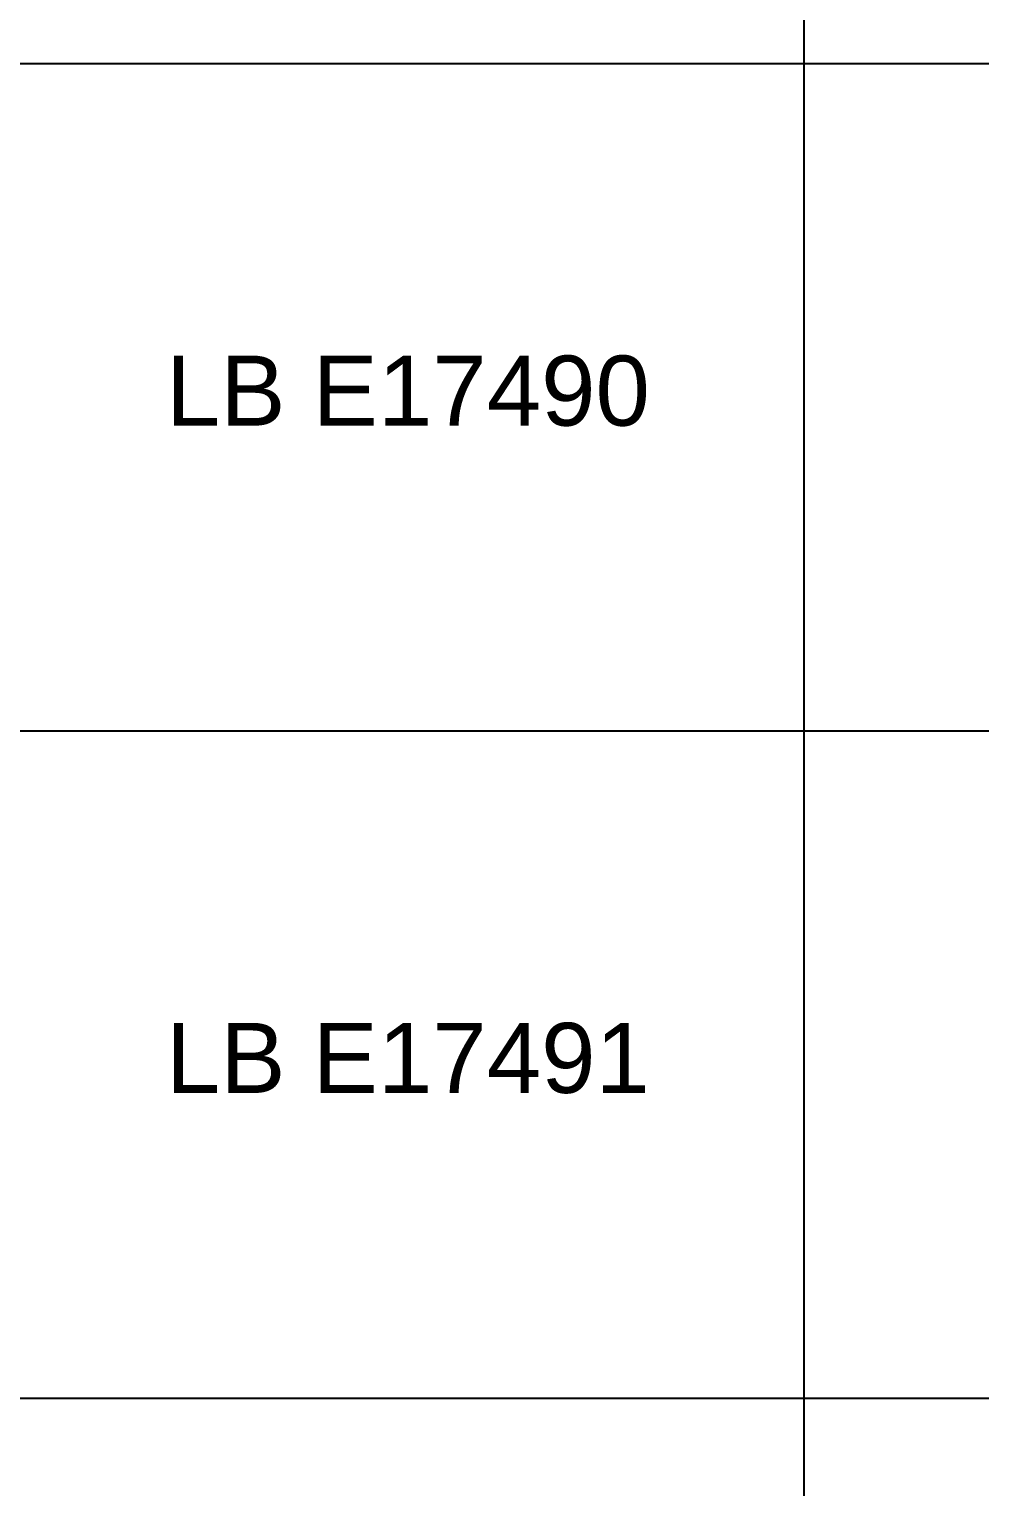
# Model space of a CAD drawing. Header units: inches. Extents: x 3613 to 8393, y -2205 to -794.
# Drawn here: x 4588.4 to 4635.9, y -1792 to -1719.2 of the extents above; entities that cross this region are included whole.
import ezdxf

# ---------------------------------------------------------------- set-up
doc = ezdxf.new("R2010")
doc.units = ezdxf.units.IN
doc.header["$MEASUREMENT"] = 0
doc.styles.get("Standard").update_dxf_attribs({"font": 'arial.ttf'})

msp = doc.modelspace()

# ---------------------------------------------------------------- linework, layer by layer
for p, q in [((4627.123, -1574.063), (4627.123, -1830.024)), ((4560.41, -1720.924), (4956.848, -1720.924)), ((4560.41, -1754.265), (4956.848, -1754.265)), ((4560.41, -1787.607), (4956.848, -1787.607))]:
    msp.add_line(p, q)

# ---------------------------------------------------------------- texts
at = {"char_height": 3.5, "width": 34.34827, "attachment_point": 5}
for s, insert in [('LB E17490', (4607.333, -1737.289)), ('LB E17491', (4607.333, -1770.631))]:
    msp.add_mtext(s, dxfattribs=dict(at, insert=insert))

doc.saveas('drawing.dxf')
